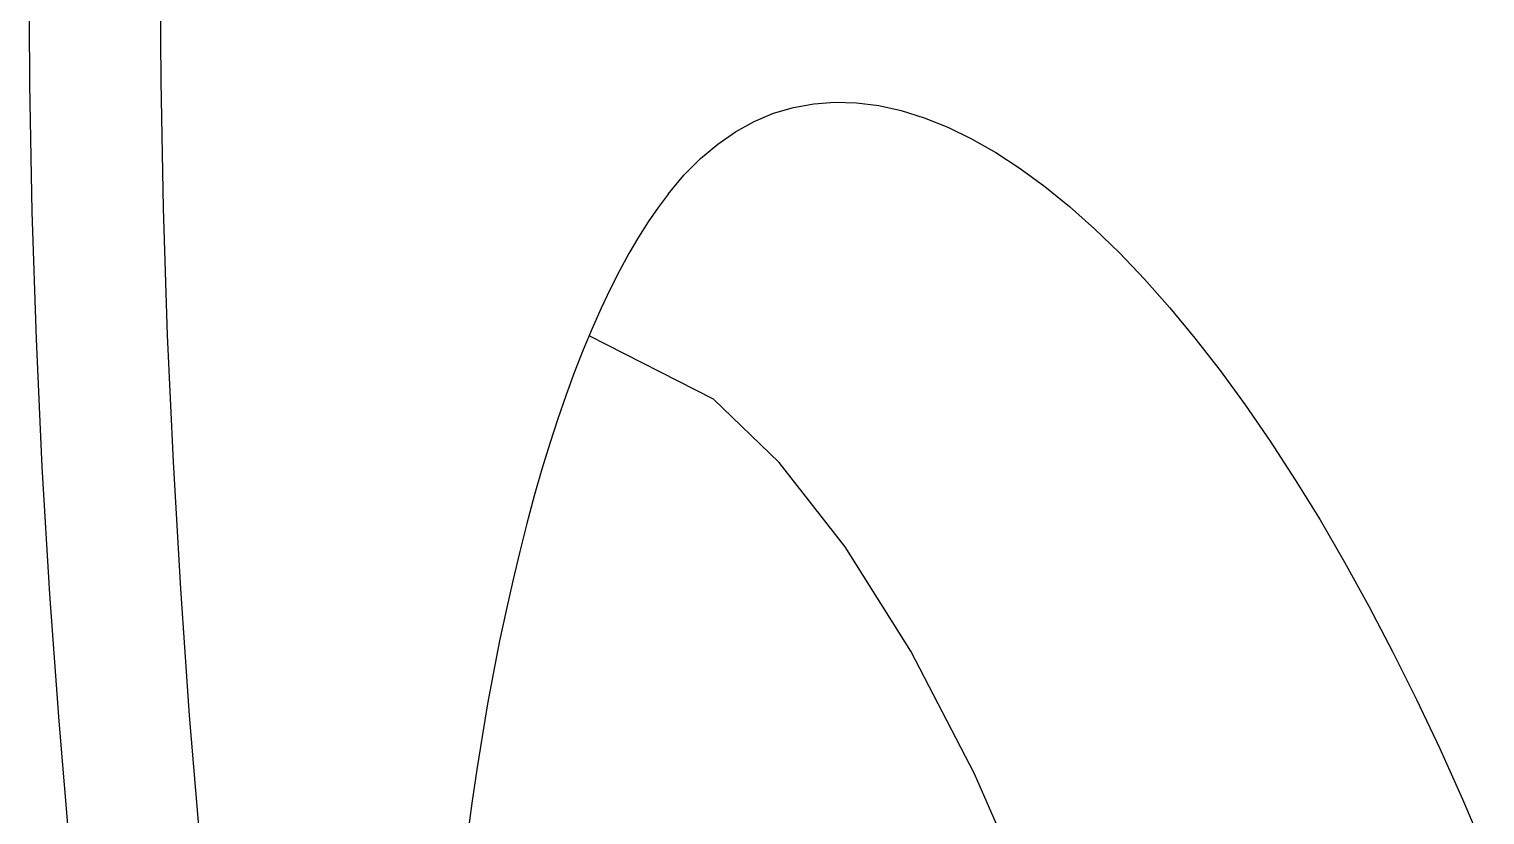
# Model space of a CAD drawing. Extents: x 528 to 612, y 649 to 778.
# Drawn here: x 535.026 to 537.682, y 693.844 to 695.277 of the extents above; entities that cross this region are included whole.
import ezdxf

# ---------------------------------------------------------------- set-up
doc = ezdxf.new("R2010")
doc.units = 0
doc.header["$MEASUREMENT"] = 0
doc.layers.add('1', color=4, linetype='Continuous')

# ---------------------------------------------------------------- blocks, each defined once
blk = doc.blocks.new('2010JETSETTER')
at = {"layer": '1', "color": 3, "linetype": 'Continuous'}
for points in [[(7.4264, 20.4609), (7.367, 20.6846), (7.3104, 20.9094), (7.2569, 21.1351), (7.2063, 21.3618), (7.1588, 21.5892), (7.1143, 21.8174), (7.0728, 22.0463), (7.0343, 22.2758), (6.9989, 22.5058), (6.9666, 22.7363), (6.9374, 22.9672), (6.9113, 23.1985), (6.8882, 23.4301), (6.8683, 23.6621), (6.8514, 23.8942), (6.8377, 24.1266), (6.827, 24.3592), (6.8195, 24.5918), (6.815, 24.8246), (6.8137, 25.0574)], [(7.0524, 25.062), (7.0539, 24.8302), (7.0584, 24.5985), (7.0658, 24.3669), (7.0762, 24.1354), (7.0896, 23.9041), (7.1059, 23.6729), (7.1252, 23.442), (7.1475, 23.2115), (7.1727, 22.9813), (7.2008, 22.7515), (7.2319, 22.5222), (7.2659, 22.2935), (7.3029, 22.0652), (7.3427, 21.8376), (7.3855, 21.6106), (7.4311, 21.3843), (7.4797, 21.1587), (7.5311, 20.9339), (7.6426, 20.4868)], [(7.9792, 24.6242), (8.0081, 24.6584), (8.0383, 24.6888), (8.0698, 24.7153), (8.1025, 24.738), (8.1365, 24.7567), (8.1717, 24.7715), (8.208, 24.7823), (8.2454, 24.7891), (8.2837, 24.7919), (8.3231, 24.7908), (8.3634, 24.7857), (8.4046, 24.7765), (8.4466, 24.7633), (8.4895, 24.7462), (8.5329, 24.725), (8.5769, 24.6999), (8.6213, 24.671), (8.6662, 24.6381), (8.7113, 24.6014), (8.7568, 24.5609), (8.8025, 24.5167), (8.8483, 24.4686), (8.8943, 24.4168), (8.9403, 24.3614), (8.9862, 24.3022), (9.0321, 24.2394), (9.0778, 24.173), (9.1233, 24.103), (9.1685, 24.0295), (9.2133, 23.9524), (9.2577, 23.8719), (9.3015, 23.7884), (9.3446, 23.7018), (9.3869, 23.6122), (9.4285, 23.5198), (9.4692, 23.4246)], [(7.9792, 24.6242), (7.961, 24.5999), (7.9431, 24.5737), (7.9254, 24.5457), (7.9079, 24.5159), (7.8906, 24.4843), (7.8737, 24.4509), (7.857, 24.4157), (7.8406, 24.3788), (7.8245, 24.3402), (7.8088, 24.2998), (7.7934, 24.2578), (7.7783, 24.2142), (7.7636, 24.1689), (7.7492, 24.1219), (7.7352, 24.0734), (7.7217, 24.0233), (7.7086, 23.9717), (7.6959, 23.9187), (7.6837, 23.8645), (7.672, 23.8089), (7.6608, 23.752), (7.6501, 23.6939), (7.64, 23.6346), (7.6303, 23.5741), (7.6212, 23.5124), (7.6126, 23.4496)]]:
    blk.add_lwpolyline(points, dxfattribs=at)
at = {"layer": '1', "color": 2, "linetype": 'Continuous'}
blk.add_lwpolyline([(9.1763, 20.9852), (9.1469, 21.2583), (9.1079, 21.5446), (9.0583, 21.8412), (8.9978, 22.1442), (8.9262, 22.4488), (8.8435, 22.7496), (8.7504, 23.0403), (8.648, 23.3146), (8.5379, 23.5664), (8.422, 23.7898), (8.3025, 23.9803), (8.1818, 24.1343), (8.0623, 24.2499), (7.8351, 24.3657)], dxfattribs=at)

msp = doc.modelspace()

# ---------------------------------------------------------------- block references
at = {"layer": '1'}
msp.add_blockref('2010JETSETTER', (528.2128, 670.3522), dxfattribs=at)

doc.saveas('drawing.dxf')
